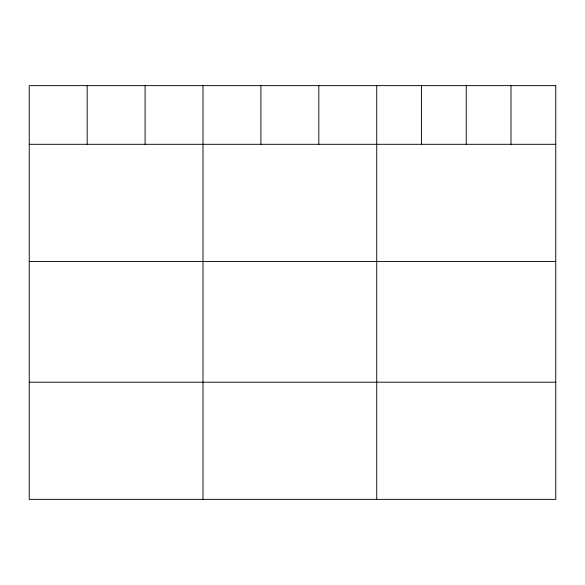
<?xml version="1.0" encoding="UTF-8"?>
<svg xmlns="http://www.w3.org/2000/svg" width="585" height="585" viewBox="0 0 585 585"><rect width="100%" height="100%" fill="white"/><g stroke="black" fill="none" stroke-linecap="round" stroke-linejoin="round"><path stroke-width="0.88" d="M29.25 144.298L555.75 144.298M29.25 261.473L555.75 261.473M29.25 382.195L555.75 382.195M510.997 85.637L510.997 144.298M466.245 85.637L466.245 144.298M421.492 85.637L421.492 144.298M376.74 85.637L376.74 499.363M318.825 85.637L318.825 144.298M260.91 85.637L260.91 144.298M202.995 85.637L202.995 499.363M145.08 85.637L145.08 144.298M87.165 85.637L87.165 144.298M555.75 85.637L29.25 85.637L29.25 499.363L555.75 499.363L555.75 85.637"/></g></svg>
